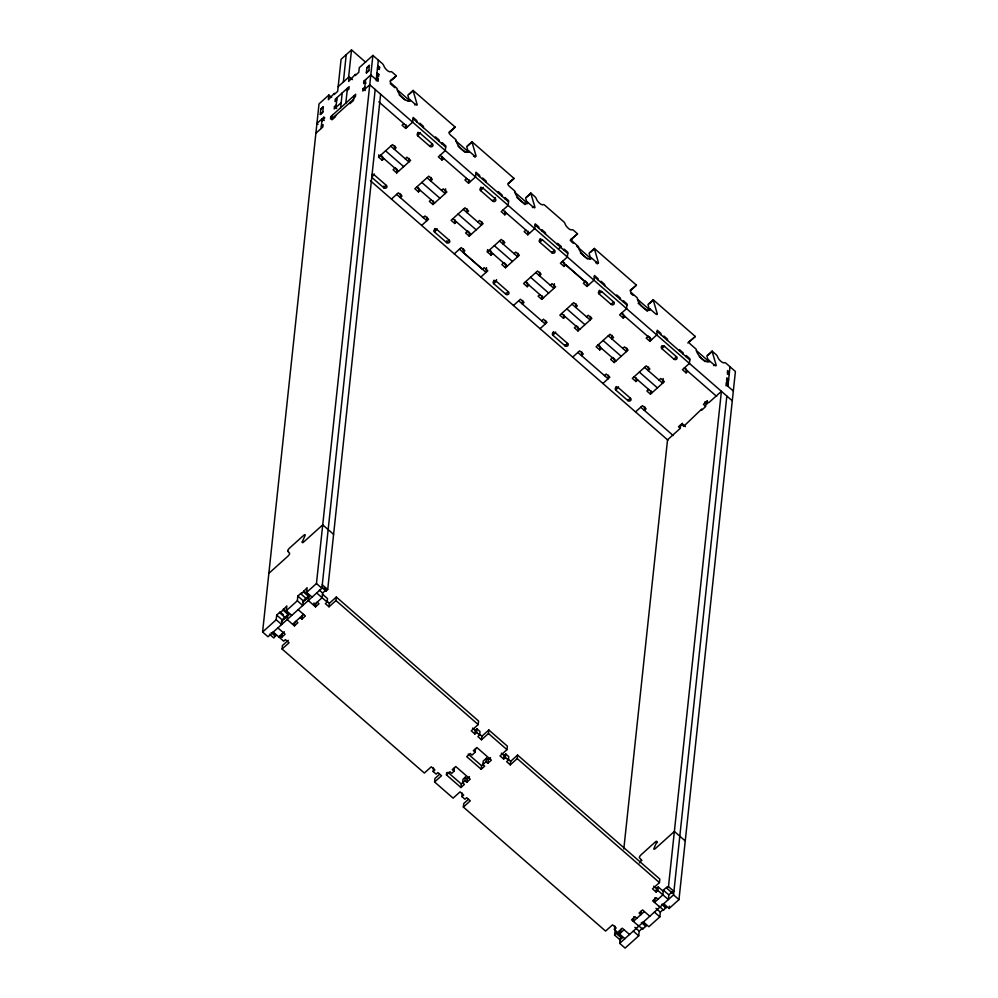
<?xml version="1.0" encoding="UTF-8"?>
<svg xmlns="http://www.w3.org/2000/svg" width="998" height="998" viewBox="0 0 998 998"><rect width="100%" height="100%" fill="white"/><g stroke="black" fill="none" stroke-linecap="round" stroke-linejoin="round"><path stroke-width="1.5" d="M375.198 89.496L321.892 588.284L268.025 636.761L262.586 632.021L319.023 103.892L328.878 95.035L331.586 97.405M320.271 114.259L320.845 109.069L323.24 106.661L322.841 112.1L320.333 114.508L322.878 111.913M321.106 128.542L322.154 118.762L324.225 120.571M324.787 117.989L323.888 117.203L323.639 119.548L321.892 121.107M328.878 95.035L328.367 99.725L334.318 93.313L334.193 94.486L337.661 91.367L341.091 59.281L351.521 49.9L365.592 62.175M262.586 632.021L276.197 619.77L276.696 615.08L280.176 611.949L283.432 614.793M353.679 98.166L355.413 96.606L355.662 94.249L330.762 116.666L330.513 119.012L332.247 117.452M269.485 634.192L273.839 637.984L275.697 635.239L272.442 632.395M332.496 115.107L331.997 119.797L335.465 116.666L335.602 115.494M285.615 616.689L285.49 617.862L280.051 613.121L280.176 611.949M336.201 105.052L334.467 106.624L334.218 108.969L341.166 102.707M335.952 107.397L337 97.617M296.082 621.155L297.891 622.727L294.41 625.858L287.162 619.533L287.661 614.843L282.135 619.82L281.636 624.511L276.197 619.77M280.051 613.121L286.838 605.948L286.339 610.651L291.765 615.392M279.827 635.763L281.648 637.348L282.022 633.83M284.068 619.147L284.193 617.974M624.885 938.669L614.431 929.55L616.165 927.99L612.547 924.834L605.586 931.084L463.359 807.07L470.308 800.82L466.69 797.664L464.943 799.223L461.949 796.604L463.683 795.044L460.053 791.876L453.104 798.138L434.592 781.983L441.54 775.733L437.91 772.564L436.176 774.136L433.169 771.516L434.903 769.957L431.286 766.788L424.337 773.051L282.097 649.037L282.471 645.519L288.272 640.304M340.617 107.796L342.214 92.926M343.374 81.973L346.219 54.665M281.349 621.592L288.672 614.993L288.796 613.82L283.357 609.079M345.832 103.106L347.416 88.236M348.589 77.283L351.521 49.9M352.406 79.628L349.15 76.784L348.639 81.487L355.425 74.314L355.3 75.486L358.781 72.355L359.28 67.664L372.89 55.414L382.184 63.46A2.52 0.923 48 0 1 383.581 65.207L384.255 66.804A5.027 1.846 48 0 0 390.068 71.868L390.929 71.606A2.52 0.923 48 0 1 392.439 72.405L396.256 75.736A2.52 0.923 48 0 1 396.144 76.01L390.031 81A2.52 0.923 48 0 0 391.715 83.757L397.154 88.498A8.795 3.244 48 0 0 403.055 98.141A8.795 3.244 48 0 0 409.841 99.563L415.28 104.303A2.52 0.923 48 0 0 417.214 104.703L413.122 90.806A2.52 0.923 48 0 1 413.085 90.406L407.87 95.097A2.52 0.923 48 0 0 407.908 95.509L409.554 101.06M350.073 102.47L349.949 103.642L353.429 100.511L353.928 95.82M294.41 625.858L294.784 622.34M286.339 610.651L297.317 600.771L297.816 596.068L301.284 592.949L301.159 594.122L306.598 598.862L306.723 597.69M301.159 594.122L307.11 587.71L306.611 592.4L312.05 597.141M317.189 602.143L319.011 603.728L315.53 606.859L308.282 600.534L308.781 595.843L303.255 600.808L302.756 605.512L297.317 600.771M300.111 617.525L301.92 619.109L302.294 615.579M305.176 600.135L305.301 598.962M364.794 87.1L363.06 88.66L362.81 91.005L369.784 84.73M376.52 77.345L378.329 78.929L378.08 81.275L370.807 74.975L363.846 81.225L363.596 83.583L365.343 82.011M303.018 602.081L308.943 596.754L309.068 595.581L303.629 590.841M364.569 89.421L365.617 79.64M366.316 72.817L366.902 67.627L369.297 65.219L368.886 70.658L366.328 72.954L368.948 70.446M313.971 602.929L313.721 605.275L322.117 597.715L322.616 593.024L326.096 589.893L323.913 587.997M306.611 592.4L316.453 583.543L372.89 55.414M315.53 606.859L315.904 603.328M376.246 79.715L378.354 60.13M376.995 72.842L378.816 74.426L378.554 76.771L376.745 75.187M377.768 65.606L379.589 67.19L379.327 69.536L377.518 67.951M321.618 587.273L325.972 591.066L326.096 589.893M325.972 591.066L327.706 589.506L380.637 94.236M663.258 891.314L658.243 886.935L657.869 890.453L656.135 892.025L652.505 888.856L659.453 882.606L659.84 879.088L517.6 755.074L517.226 758.592L510.277 764.855L506.647 761.686L508.394 760.127L508.768 756.609L505.761 753.989L505.387 757.507L503.653 759.066L500.023 755.91L506.972 749.66L507.346 746.13L488.833 729.987L488.459 733.505L481.498 739.768L477.88 736.599L479.614 735.039L479.988 731.522L476.982 728.902L476.607 732.42L474.873 733.979L471.243 730.823L478.204 724.56L478.578 721.043L336.338 597.029L335.964 600.559L329.016 606.809L325.385 603.653L327.132 602.081L327.506 598.563L322.491 594.197M374.375 174.014L371.668 177.245L383.768 187.774A1.884 1.659 6.1 0 0 386.426 187.786A1.884 1.659 6.1 0 0 386.376 185.428L374.275 174.899A1.884 1.659 6.1 0 0 371.88 174.687M329.016 606.809L329.39 603.291L336.338 597.029M383.943 158.707L382.209 160.266L378.579 157.11L378.828 154.752M382.209 160.266L382.583 156.748L380.774 155.164M383.956 186.015L383.768 187.774L386.363 185.441M394.746 145.795L394.372 149.313L396.106 147.754L392.488 144.598L378.579 157.11M394.821 168.188L393.087 169.747L396.705 172.904L397.079 169.386L395.27 167.814M403.828 123.677L402.094 125.237L405.712 128.405L406.099 124.875M400.647 194.024L400.273 197.542L402.007 195.982L398.377 192.814L391.416 199.089M409.267 158.42L408.893 161.938L390.767 146.132M416.677 121.768L416.802 120.596L413.184 117.44L412.673 122.143L405.712 128.405M418.112 132.26L417.738 135.778L429.826 146.319A1.884 1.659 6.1 0 0 432.471 146.344A1.884 1.659 6.1 0 0 432.421 143.986L420.333 133.445A1.884 1.659 6.1 0 0 417.675 133.433A1.884 1.659 6.1 0 0 417.725 135.79L420.432 132.572M419.709 124.413L419.834 123.228L423.451 126.397L423.327 127.569M430.999 177.407L430.625 180.925L432.359 179.366L428.741 176.197L414.831 188.709L418.461 191.878L418.836 188.348L417.027 186.776M429.901 145.446L429.814 146.332L432.433 143.974M435.415 138.098L435.54 136.926L439.17 140.094L439.033 141.267M427.219 217.215L426.845 220.733L396.63 194.398M431.074 199.787L429.34 201.359L432.957 204.515L433.332 200.997M442.064 143.899L442.189 142.726L445.807 145.883L445.295 150.598L438.347 156.848L441.964 160.004L443.711 158.445M441.964 160.004L442.351 156.486M434.891 228.505L434.504 232.035L446.605 242.564A1.884 1.659 6.1 0 0 449.262 242.564A1.884 1.659 6.1 0 0 449.212 240.206L437.112 229.69A1.884 1.659 6.1 0 0 434.454 229.665A1.884 1.659 6.1 0 0 434.517 232.023L437.211 228.792M445.657 188.847L445.145 193.55L427.019 177.744M446.792 240.792L446.593 242.564L449.2 240.219M467.251 209.019L466.877 212.537L468.611 210.965L464.993 207.809L451.084 220.321L454.714 223.477L455.088 219.959M466.665 178.467L464.931 180.027L468.561 183.183L468.935 179.665M480.836 277.045L487.785 270.795L484.167 267.639L482.421 269.198L463.109 252.332L463.484 248.801M467.326 231.399L465.592 232.958L469.21 236.127L469.584 232.609L467.775 231.025M479.514 176.559L479.651 175.386L476.021 172.23L475.51 176.933L468.561 183.183M480.949 187.05L480.574 190.568L492.663 201.109A1.884 1.659 6.1 0 0 495.307 201.122A1.884 1.659 6.1 0 0 495.257 198.764L495.395 197.579M482.545 179.191L482.67 178.018L486.288 181.187L486.163 182.36M492.738 200.236L492.65 201.109L495.27 198.764L483.169 188.235L483.269 187.35M481.772 221.631L481.398 225.149L463.272 209.355M492.7 253.529L490.966 255.089L487.336 251.933L487.585 249.587M486.55 267.664L486.051 272.354L459.467 249.176M433.169 771.516L433.544 767.998M434.592 781.983L434.966 778.465L439.594 774.298M490.966 255.089L491.34 251.571L489.531 249.987M498.251 192.888L498.376 191.716L502.006 194.884L501.882 196.057M494.097 280.139L493.711 283.657L505.799 294.198A1.884 1.659 6.1 0 0 508.469 294.21A1.884 1.659 6.1 0 0 508.406 291.853L496.318 281.311A1.884 1.659 6.1 0 0 493.661 281.299A1.884 1.659 6.1 0 0 493.711 283.657L496.318 281.311L496.505 279.552M504.901 198.689L505.025 197.517L508.643 200.673L508.132 205.376L501.183 211.638L504.813 214.795L506.547 213.235M504.813 214.795L505.188 211.277M465.33 777.18L464.943 780.698L466.765 782.282L467.139 778.764L465.33 777.18L462.985 779.288L462.61 782.806L464.419 784.391L460.939 787.522L446.443 774.872L446.692 772.527M503.503 240.618L503.129 244.148L504.863 242.576L501.246 239.42L487.336 251.933M503.578 263.01L501.844 264.57L505.462 267.738L505.836 264.208L504.027 262.636M446.443 774.872L449.923 771.753L451.732 773.325L454.078 771.217L454.452 767.699M505.924 293.025L505.799 294.198L508.406 291.853M460.939 787.522L461.326 784.004L464.943 780.698M518.024 253.243L517.65 256.76L499.524 240.955M461.949 796.604L462.324 793.086M463.359 807.07L463.733 803.552L468.374 799.386M525.896 230.076L524.15 231.636L527.78 234.804L528.154 231.287M474.873 733.979L475.248 730.461L476.982 728.902M522.678 300.448L522.303 303.966L524.037 302.406L520.42 299.238L513.459 305.5M486.438 758.181L486.063 761.699L487.872 763.283L488.259 759.765L486.438 758.181L483.257 761.05L482.882 764.568L484.691 766.152L481.211 769.271L466.715 756.634L470.195 753.502L472.004 755.087L475.185 752.218L475.559 748.7M539.756 272.229L539.382 275.747L541.116 274.188L537.498 271.032L523.588 283.532L527.218 286.7L527.593 283.183L525.784 281.598M481.498 739.768L481.884 736.237L488.833 729.987M538.733 228.193L538.858 227.008L535.227 223.851L534.728 228.542L527.78 234.804M481.211 769.271L481.597 765.753L486.063 761.699M540.168 238.672L539.793 242.19L551.869 252.731A1.884 1.659 6.1 0 0 554.539 252.744A1.884 1.659 6.1 0 0 554.476 250.386L542.401 239.844A1.884 1.659 6.1 0 0 539.731 239.832A1.884 1.659 6.1 0 0 539.793 242.19L542.401 239.844M541.752 230.825L541.877 229.652L545.507 232.808L545.382 233.981M539.831 294.622L538.097 296.181L541.714 299.338L542.089 295.82M551.969 251.845L551.869 252.731L554.476 250.386M545.644 320.458L545.257 323.988L518.673 300.81M557.458 244.522L557.583 243.35L561.213 246.506L561.088 247.679M503.653 759.066L504.027 755.548L505.761 753.989M554.401 283.682L553.902 288.372L535.776 272.566M553.316 331.748L552.929 335.291L565.03 345.807A1.884 1.659 6.1 0 0 567.687 345.819A1.884 1.659 6.1 0 0 567.625 343.462L555.537 332.945A1.884 1.659 6.1 0 0 552.88 332.92A1.884 1.659 6.1 0 0 552.942 335.278L555.636 332.047M564.107 250.311L564.232 249.138L567.862 252.294L567.363 256.997L560.402 263.247L564.032 266.416L565.766 264.844L585.09 281.71L583.356 283.282L586.974 286.438L593.947 280.176L594.446 275.473L598.064 278.642L597.939 279.814M510.277 764.855L510.652 761.324L517.6 755.074M564.032 266.416L564.406 262.886L562.598 261.314M576.008 303.841L575.634 307.359L577.368 305.8L573.75 302.631L559.841 315.143L563.471 318.3L563.845 314.782M565.142 344.647L565.005 345.819L567.613 343.474M576.083 326.221L574.349 327.793L577.967 330.949L578.341 327.431L576.532 325.847M586.974 286.438L587.36 282.921L584.641 280.55M581.909 352.057L581.522 355.575L583.269 354.016L579.638 350.859L572.677 357.122M590.529 316.453L590.155 319.984L572.029 304.178M599.087 292.95L599.361 290.306M599.249 291.478L599 293.824L611.088 304.353A1.884 1.659 6.1 0 0 613.733 304.378A1.884 1.659 6.1 0 0 613.683 302.02L601.594 291.491A1.884 1.659 6.1 0 0 598.937 291.478A1.884 1.659 6.1 0 0 598.987 293.836L601.607 291.478M600.971 282.446L601.095 281.274L604.713 284.43L604.588 285.603M612.261 335.44L611.886 338.971L613.62 337.399L609.99 334.243L596.093 346.755L599.723 349.911L600.097 346.393L598.289 344.809M616.677 296.144L616.801 294.971L620.419 298.128L620.294 299.3M608.481 375.248L608.094 378.766L577.892 352.431M612.335 357.833L610.601 359.392L614.219 362.561L614.593 359.031L612.784 357.459M623.326 301.945L623.451 300.76L627.068 303.928L626.557 308.632L619.608 314.881L623.226 318.05L624.973 316.478M623.226 318.05L623.613 314.532L621.791 312.948M616.153 386.538L615.766 390.068L627.867 400.597A1.884 1.659 6.1 0 0 630.524 400.61A1.884 1.659 6.1 0 0 630.474 398.252L618.373 387.723A1.884 1.659 6.1 0 0 615.716 387.698A1.884 1.659 6.1 0 0 615.778 390.056L618.473 386.837M626.781 348.065L626.407 351.583L608.281 335.777M627.979 399.437L627.854 400.61L630.449 398.264M648.513 367.052L648.139 370.57L649.873 369.011L646.242 365.854L632.345 378.367L635.976 381.523L636.35 378.005M647.927 336.501L646.193 338.072L649.81 341.229L650.197 337.711L648.376 336.126M644.745 406.847L644.359 410.365L646.105 408.806L642.475 405.65L635.514 411.912M648.588 389.445L646.854 391.004L650.471 394.16L650.846 390.642M660.776 334.604L660.901 333.432L657.283 330.263L656.771 334.966L649.81 341.229M662.111 345.982L661.836 348.614L673.924 359.143A1.884 1.659 6.1 0 0 676.569 359.168A1.884 1.659 6.1 0 0 676.519 356.81L664.431 346.269A1.884 1.659 6.1 0 0 661.774 346.256A1.884 1.659 6.1 0 0 661.824 348.614L664.443 346.256M663.807 337.237L663.932 336.064L667.55 339.22L667.425 340.393M663.159 378.504L662.66 383.195L644.533 367.389M614.431 929.55L614.805 926.032M614.606 935.101L616.465 932.357L621.904 937.097L621.779 938.27L620.045 939.842L614.606 935.101L615.267 928.963M623.812 848.949L667.537 439.831L680.287 428.354L680.673 424.836M679.513 350.934L679.638 349.762L683.256 352.918L683.131 354.09M620.981 929.363L620.606 932.88L618.785 931.309L622.265 928.177L629.513 934.502M638.221 925.408L642.575 929.2L642.7 928.028L639.219 931.159L638.72 935.85L625.11 948.1L619.671 943.36L620.17 938.731M686.162 356.723L686.287 355.55L689.905 358.719L689.393 363.422M689.406 363.409L682.445 369.672L686.063 372.84L686.449 369.31L684.628 367.738M682.183 425.585L682.432 423.239M683.792 425.198L683.642 426.396L701.719 409.068L701.594 410.24L705.075 407.109L707.332 400.822L703.39 404.352L705.698 406.361M633.867 916.7L633.368 921.391L644.346 911.511M641.252 911.112L640.878 914.642L639.057 913.058L642.537 909.927L649.785 916.251M642.575 929.2L645.756 926.331L645.881 925.158L642.625 922.314M654.987 897.689L654.488 902.392L662.884 894.832L663.383 890.141L666.864 887.01L666.739 888.183L672.178 892.923L673.912 891.364L668.473 886.623L721.404 391.353L708.667 402.805L706.858 401.233M656.135 892.025L656.509 888.507L658.243 886.935M643.423 921.99L648.85 926.73L659.84 916.85L660.339 912.147L662.647 910.064M659.341 906.409L663.682 910.201L666.153 906.92L662.897 904.076M672.178 892.923L672.303 891.75L668.822 894.882L668.323 899.572L657.869 890.453M663.695 903.739L669.122 908.479L669.384 906.134M619.671 943.36L673.538 894.882L726.843 396.094M727.891 386.313L730 366.728L726.182 363.397A2.52 0.923 48 0 0 724.673 362.598L723.812 362.86A5.027 1.846 48 0 1 717.999 357.795L717.325 356.199A2.52 0.923 48 0 0 715.928 354.452L712.098 351.121L706.896 355.812A2.52 0.923 48 0 0 706.933 356.211L708.568 361.775M669.122 908.479L678.977 899.622L735.414 371.493L729.975 366.753M303.005 542.376L302.332 541.789L305.101 535.452A2.52 0.736 -48.9 0 0 303.592 535.439L289.545 548.089A2.52 0.736 -48.9 0 0 287.723 551.096L289.595 553.254A2.52 0.736 -48.9 0 1 287.798 556.298L268.861 573.339M657.433 842.649L656.746 842.05L653.977 848.387A2.52 0.736 -48.9 0 0 655.437 848.5L674.374 831.459L685.239 840.94M338.16 86.664L349.15 76.784M320.795 109.368L323.402 107.023M366.865 67.901L369.472 65.556M336.75 99.975L335.004 101.534L335.253 99.189L349.163 86.676L348.913 89.022L347.167 90.581M323.888 117.203L316.94 123.453L318.025 124.401M377.494 69.062L379.589 67.19M321.356 126.197L323.09 124.625L322.841 126.983L315.892 133.233M376.72 76.297L378.816 74.426M332.122 118.625L353.554 99.338M376.246 80.801L378.329 78.929M396.256 75.736L391.041 80.426A2.52 0.923 48 0 1 390.929 80.701L394.846 77.183M409.217 94.336L413.122 90.806M408.107 101.122L409.841 99.563M414.632 104.89L415.28 104.303M405.25 158.807L406.984 157.235L410.615 160.404L396.705 172.904M413.085 90.406L455.138 127.07L449.923 131.761A2.532 0.936 48 0 1 449.811 132.035L453.716 128.517M527.306 203.729L525.672 198.178A2.52 0.923 48 0 1 525.634 197.779L530.836 193.088A2.52 0.923 48 0 0 530.886 193.487L534.978 207.384A2.52 0.923 48 0 1 533.044 206.973L527.605 202.232A8.795 3.244 48 0 1 520.819 200.81A8.795 3.244 48 0 1 514.918 191.167L509.479 186.426A2.52 0.923 48 0 1 507.795 183.669L513.908 178.679A2.52 0.923 48 0 0 514.02 178.405L471.967 141.741L466.752 146.432A2.532 0.936 48 0 0 466.79 146.843L468.424 152.395M468.087 145.671L472.004 142.153A2.532 0.936 48 0 1 471.967 141.741M418.461 191.878L420.195 190.306M466.989 152.457L468.723 150.898L474.162 155.638A2.52 0.923 48 0 0 476.096 156.037L472.004 142.153M473.514 156.224L474.162 155.638M474.799 157.222L475.447 156.624M441.503 190.406L443.237 188.847L446.867 192.003L432.957 204.515M423.227 217.564L424.961 215.992L428.591 219.161L421.63 225.423M483.182 188.223L480.574 190.568A1.884 1.659 6.1 0 1 480.512 188.223A1.884 1.659 6.1 0 1 483.169 188.235M454.714 223.477L456.448 221.918M514.02 178.405L508.805 183.108A2.52 0.923 48 0 1 508.693 183.37L512.598 179.852M477.755 222.018L479.489 220.458L483.119 223.614L469.21 236.127M454.252 253.866L461.213 247.604L464.843 250.76L463.109 252.332M526.969 197.005L530.886 193.487M525.859 203.792L527.605 202.232M532.383 207.559L533.044 206.973M514.007 253.629L515.741 252.057L519.372 255.226L505.462 267.738M559.13 248.377L561.213 246.506M570.644 239.632L577.405 234.043A2.52 0.923 48 0 0 577.518 233.782L573.688 230.451A2.52 0.923 48 0 0 572.191 229.652L571.33 229.914A5.027 1.846 48 0 1 565.504 224.837L564.843 223.24A2.52 0.923 48 0 0 563.446 221.506L544.92 205.351A2.52 0.923 48 0 0 543.411 204.565L542.55 204.827A5.027 1.846 48 0 1 536.737 199.75L536.063 198.153A2.52 0.923 48 0 0 534.666 196.419L530.836 193.088M570.157 240.406L577.518 233.782M527.218 286.7L528.952 285.129M550.26 285.228L551.994 283.669L555.624 286.825L541.714 299.338M649.686 310.44L648.051 304.877A2.52 0.923 48 0 1 648.014 304.477L653.228 299.787A2.52 0.923 48 0 0 653.266 300.186L657.358 314.083A2.52 0.923 48 0 1 655.424 313.671L649.985 308.931A8.795 3.244 48 0 1 643.199 307.509A8.795 3.244 48 0 1 637.298 297.878L631.859 293.125A2.52 0.923 48 0 1 630.175 290.381L636.287 285.378A2.52 0.923 48 0 0 636.4 285.116L594.346 248.452L589.132 253.143A2.52 0.923 48 0 0 589.169 253.542L590.804 259.106M590.479 252.369L594.384 248.851A2.52 0.923 48 0 1 594.346 248.452M589.369 259.168L591.103 257.596L596.542 262.337A2.52 0.923 48 0 0 598.476 262.748L594.384 248.851M595.893 262.923L596.542 262.337M597.178 263.921L597.827 263.335M541.652 320.807L543.386 319.248L547.016 322.404L540.055 328.679M563.471 318.3L565.205 316.74M586.512 316.84L588.246 315.281L591.864 318.437L577.967 330.949M611.088 304.353L613.695 302.007M636.4 285.116L631.073 290.081A2.52 0.923 48 0 0 631.185 289.807M278.679 636.811L284.343 631.746M292.601 624.274L303.579 614.394M649.349 303.704L653.266 300.186M599.723 349.911L601.457 348.352M281.648 637.348L285.116 634.217L277.868 627.904M301.92 619.109L305.388 615.978L298.14 609.653M648.251 310.503L649.985 308.931M282.097 649.037L289.046 642.774L285.428 639.618L283.682 641.178L273.24 632.071M622.764 348.452L624.499 346.88L628.116 350.049L614.219 362.561M604.489 375.597L606.223 374.038L609.853 377.194L602.892 383.469M635.976 381.523L637.71 379.964M688.395 342.302L695.169 336.725A2.52 0.923 48 0 0 695.282 336.451L653.228 299.787M687.909 343.075L695.282 336.451M673.924 359.143L676.532 356.797M659.017 380.051L660.751 378.491L664.369 381.648L650.471 394.16M686.063 372.84L687.809 371.268M708.231 355.039L712.148 351.521A2.52 0.923 48 0 1 712.098 351.121M707.12 361.837L708.867 360.278L714.306 365.019A2.52 0.923 48 0 0 716.24 365.418L712.148 351.521M713.645 365.605L714.306 365.019M727.33 374.088L729.413 372.204L727.604 370.62L727.355 372.978L729.164 374.549M726.906 381.011L728.64 379.44L726.831 377.868L726.581 380.213L728.39 381.785M726.082 385.814L728.166 383.943L726.344 382.359L726.095 384.704L733.355 391.029M467.139 778.764L469.459 776.681M488.259 759.765L490.567 757.669M466.765 782.282L470.233 779.151L455.737 766.514L452.256 769.645L454.078 771.217M487.872 763.283L491.353 760.152L476.857 747.514L473.376 750.633L475.185 752.218M666.739 888.183L668.473 886.623M619.446 933.928L624.074 929.762M390.23 83.657L394.921 87.749M397.279 89.795L410.178 101.047M455.936 140.943L468.835 152.195M514.594 192.09L527.505 203.343M570.906 241.179L573.251 243.225M576.769 246.294L590.853 258.569M630.736 293.35L633.094 295.396M637.784 299.487L649.511 309.717M696.442 350.635L709.341 361.887M399.163 94.86L404.926 99.887M458.045 146.207L464.968 152.232M516.927 197.542L524.998 204.578M580.424 252.906L587.348 258.944M638.146 303.23L647.378 311.276M699.336 356.585L705.099 361.613M413.047 118.625L445.669 147.068M475.884 173.415L508.506 201.858M535.103 225.024L567.737 253.48M594.309 276.658L626.931 305.114M657.146 331.448L689.768 359.904M369.759 84.755L732.307 400.809M363.846 81.225L366.029 83.121M378.841 101.883L407.471 126.821M440.093 155.276L470.308 181.611M502.93 210.054L529.514 233.233M562.148 261.688L588.733 284.867M621.355 313.31L651.569 339.657M684.191 368.1L716.651 396.406M363.06 88.66L365.231 90.556M704.912 401.845L707.22 403.853M385.552 150.823L403.679 166.629M421.805 182.434L439.931 198.24M458.057 214.046L476.183 229.852M494.309 245.645L512.436 261.451M530.562 277.257L548.688 293.063M566.814 308.869L584.94 324.674M603.066 340.48L621.193 356.274M639.319 372.079L657.445 387.885M334.467 106.624L336.638 108.52M380.35 155.513L398.476 171.319M416.603 187.125L434.729 202.931M452.855 218.737L470.981 234.542M489.107 250.336L507.234 266.142M525.36 281.947L543.486 297.753M561.612 313.559L579.738 329.365M597.864 345.171L615.978 360.964M634.104 376.77L652.23 392.576M330.762 116.666L332.933 118.562M685.414 426.657L681.958 423.639L678.478 426.77L680.287 428.354M640.728 407.221L673.188 435.527M370.458 180.788L667.974 440.218M333.594 534.342L322.728 524.861L303.791 541.902A2.52 0.736 -48.9 0 1 302.332 541.789M287.723 551.096L288.41 551.682M656.746 842.05A2.52 0.736 -48.9 0 0 655.249 842.038L641.19 854.687A2.52 0.736 -48.9 0 0 639.369 857.694L641.914 860.438M322.267 584.766L327.706 589.506M316.453 583.543L321.892 588.284M335.964 600.559L478.204 724.56M488.459 733.505L506.972 749.66M517.226 758.592L659.453 882.606M673.538 894.882L678.977 899.622M319.36 590.18L322.616 593.024M663.383 890.141L668.822 894.882M326.67 600.921L329.39 603.291M472.528 728.091L475.248 730.461M479.165 733.867L481.884 736.237M501.308 753.178L504.027 755.548M507.932 758.954L510.652 761.324M653.79 886.137L656.509 888.507M316.678 592.974L327.132 602.081M476.607 732.42L479.614 735.039M505.387 757.507L508.394 760.127M657.956 899.26L656.148 897.676L652.68 900.807L659.928 907.132M303.504 592.014L308.943 596.754M661.674 904.3L666.028 908.093M297.816 596.068L303.255 600.808M655.985 908.355L660.339 912.147M654.401 912.11L659.84 916.85M468.212 754.089L481.597 765.753M636.849 918.26L635.04 916.688L631.559 919.807L638.807 926.132M283.232 610.252L288.672 614.993M641.402 922.539L645.756 926.331M276.696 615.08L282.135 619.82M634.865 927.367L639.219 931.159M633.281 931.109L638.72 935.85M447.94 772.327L461.326 784.004M271.219 632.62L275.573 636.412M616.34 933.529L621.779 938.27M641.24 859.852A2.52 0.736 -48.9 0 1 639.444 862.896M455.138 127.07A2.532 0.936 48 0 1 455.026 127.345L448.913 132.335A2.52 0.923 48 0 0 450.597 135.092L456.036 139.832A8.795 3.244 48 0 0 461.937 149.475A8.795 3.244 48 0 0 468.723 150.898M572.303 238.472A2.52 0.923 48 0 1 572.191 238.734M571.293 239.046A2.52 0.923 48 0 0 572.977 241.79L578.416 246.531A8.795 3.244 48 0 0 584.317 256.174A8.795 3.244 48 0 0 591.103 257.596M690.067 341.141A2.52 0.923 48 0 1 689.955 341.416M689.044 341.715A2.52 0.923 48 0 0 690.741 344.472L696.18 349.213A8.795 3.244 48 0 0 702.081 358.843A8.795 3.244 48 0 0 708.867 360.278"/></g></svg>
